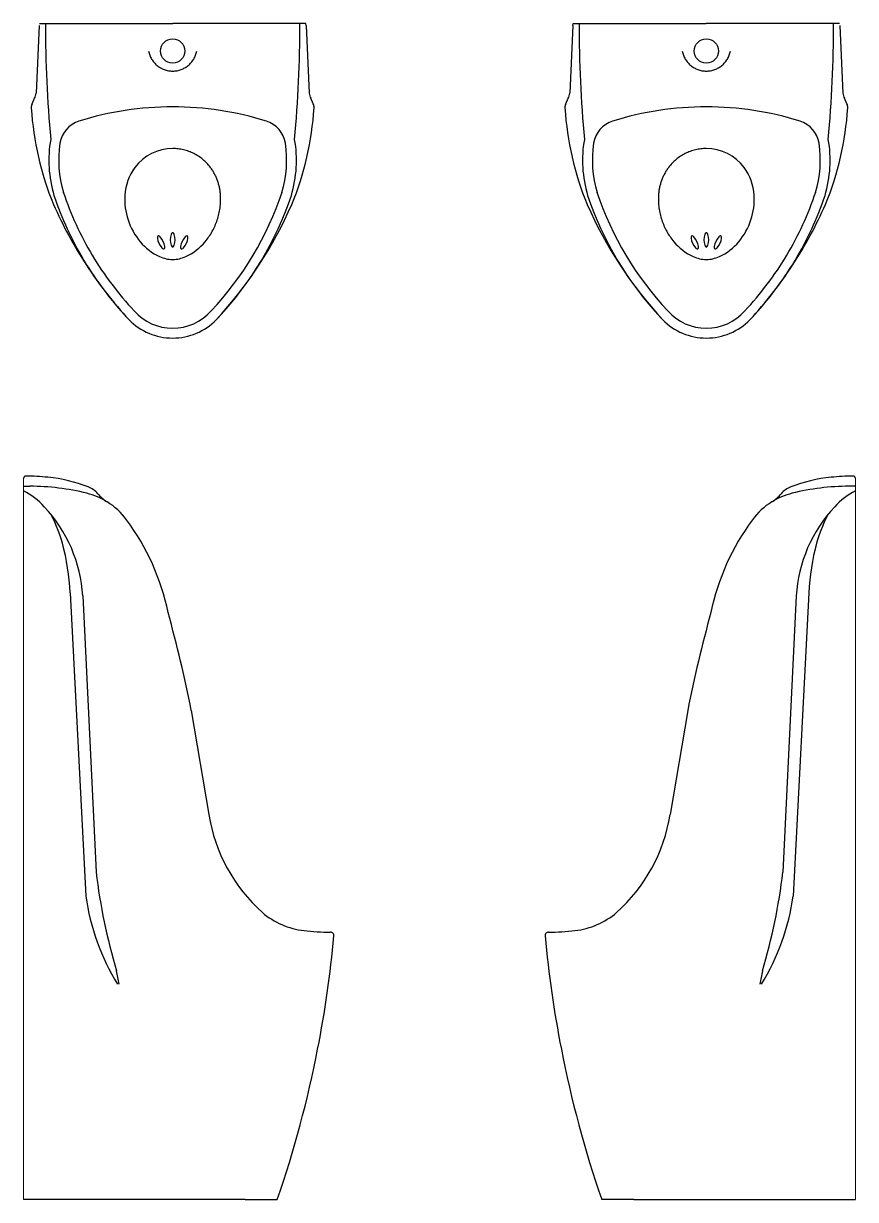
# Model space of a CAD drawing. Extents: x 56 to 5701, y -2170 to 2130.
# Drawn here: x 4642 to 5701, y 255 to 1751 of the extents above; entities that cross this region are included whole.
import ezdxf

# ---------------------------------------------------------------- set-up
doc = ezdxf.new("R2010")
doc.units = 0
doc.header["$LTSCALE"] = 20
doc.header["$MEASUREMENT"] = 0
doc.linetypes.add('Amconstr', pattern=[9999, 9999, 0])
doc.linetypes.add('CENTER', pattern=[2, 1.25, -0.25, 0.25, -0.25])
doc.layers.get('0').update_dxf_attribs({"linetype": 'CONTINUOUS'})
doc.layers.get('DEFPOINTS').update_dxf_attribs({"linetype": 'CONTINUOUS'})
doc.layers.add('AM_CL', color=1, linetype='Amconstr', lineweight=15)

msp = doc.modelspace()

# ---------------------------------------------------------------- linework, layer by layer
at = {"ltscale": 15}
for p, q in [((4662.52082, 1750.69629), (4832.09225, 1750.69629)), ((5001.66368, 1750.69629), (4832.09225, 1750.69629)), ((5001.95192, 1748.21297), (5001.66368, 1750.69629)), ((5341.40741, 1748.21297), (5341.69565, 1750.69629)), ((5341.69565, 1750.69629), (5511.26708, 1750.69629)), ((5680.83851, 1750.69629), (5511.26708, 1750.69629)), ((4662.23258, 1748.21297), (4658.22855, 1662.02443)), ((5001.95192, 1748.21297), (5005.95595, 1662.02443)), ((5341.40741, 1748.21297), (5337.40338, 1662.02443)), ((5681.12675, 1748.21297), (5685.13078, 1662.02443)), ((4653.07554, 1648.76564), (4656.3924, 1655.67576)), ((5011.10897, 1648.76564), (5007.79211, 1655.67576)), ((5332.25036, 1648.76564), (5335.56722, 1655.67576)), ((5690.28379, 1648.76564), (5686.96693, 1655.67576))]:
    msp.add_line(p, q, dxfattribs=at)
at = {"color": 7}
for p, q in [((4642.25418, 1162.19973), (4650.32271, 1162.19973)), ((5701.10515, 1162.19973), (5693.03662, 1162.19973)), ((4701.75418, 1026.69973), (4721.73417, 641.07852)), ((4717.75418, 1022.69973), (4734.57379, 671.5046)), ((5625.60515, 1022.69973), (5608.78554, 671.5046)), ((5641.60515, 1026.69973), (5621.62516, 641.07852)), ((4855.75418, 877.19973), (4878.09034, 744.67188)), ((5487.60515, 877.19973), (5465.26899, 744.67188)), ((4924.25418, 255.19973), (4965.25418, 255.19973)), ((5419.10515, 255.19973), (5378.10515, 255.19973))]:
    msp.add_line(p, q, dxfattribs=at)
at = {"color": 7, "linetype": 'CENTER', "ltscale": 15}
for p, q in [((4924.25418, 255.19973), (4642.25418, 255.19973)), ((5419.10515, 255.19973), (5701.10515, 255.19973))]:
    msp.add_line(p, q, dxfattribs=at)
at = {"ltscale": 15}
for centre in [(4832.09225, 1715.69629), (5511.26708, 1715.69629)]:
    msp.add_circle(centre, 15.5, dxfattribs=at)
for centre, radius, start, end in [((6310.0917, 1752.04436), 1640, 180.04709662, 185.20037304), ((3354.09281, 1752.04436), 1640, 354.79962696, 359.95290338), ((6989.26652, 1752.04436), 1640, 180.04709662, 185.20037304), ((4033.26763, 1752.04436), 1640, 354.79962696, 359.95290338), ((4638.36193, 1664.33038), 20, 334.35899418, 353.37922392), ((5025.82257, 1664.33038), 20, 186.62077608, 205.64100582), ((5317.53676, 1664.33038), 20, 334.35899418, 353.37922392), ((5704.9974, 1664.33038), 20, 186.62077608, 205.64100582), ((4662.09077, 1644.43833), 10, 154.35899418, 186.38322733), ((5002.09374, 1644.43833), 10, 353.61677267, 25.64100582), ((5341.26559, 1644.43833), 10, 154.35899418, 186.38322733), ((5681.26856, 1644.43833), 10, 353.61677267, 25.64100582), ((5040.22983, 1668.02892), 388.86247, 183.64214915, 202.25817789), ((4832.09225, 1244.69629), 400, 90, 107.34418654), ((4832.09225, 1244.69629), 400, 72.65581346, 90), ((4623.95467, 1668.02892), 388.86247, 337.74182211, 356.35785085), ((5719.40466, 1668.02892), 388.86247, 183.64214915, 202.25817789), ((5511.26708, 1244.69629), 400, 90, 107.34418654), ((5511.26708, 1244.69629), 400, 72.65581346, 90), ((5303.1295, 1668.02892), 388.86247, 337.74182211, 356.35785085), ((4723.2817, 1593.10017), 35, 107.34418654, 171.15619449), ((4940.9028, 1593.10017), 35, 8.84380551, 72.65581346), ((5402.45653, 1593.10017), 35, 107.34418654, 171.15619449), ((5620.07763, 1593.10017), 35, 8.84380551, 72.65581346), ((4829.36784, 1576.59411), 154.86256, 170.0335913, 196.71550028), ((4834.81667, 1576.59411), 154.86256, 343.28449972, 9.9664087), ((5508.54266, 1576.59411), 154.86256, 170.0335913, 196.71550028), ((5513.99149, 1576.59411), 154.86256, 343.28449972, 9.9664087), ((4829.36784, 1576.59411), 142.36256, 171.15619449, 196.71550028), ((4832.09225, 1531.69629), 60, 90, 143.13010235), ((4834.81667, 1576.59411), 142.36256, 343.28449972, 8.84380551), ((5508.54266, 1576.59411), 142.36256, 171.15619449, 196.71550028), ((5511.26708, 1531.69629), 60, 36.86989765, 90), ((5513.99149, 1576.59411), 142.36256, 343.28449972, 8.84380551), ((4836.09225, 1528.69629), 65, 143.13010235, 176.82514403), ((5507.26708, 1528.69629), 65, 3.17485597, 36.86989765), ((4856.06156, 1527.58863), 85, 176.82514403, 219.75025761), ((5487.29777, 1527.58863), 85, 320.24974239, 3.17485597), ((4813.94297, 1479.67839), 1, 114.9657445, 151.83564215), ((4813.94297, 1479.67839), 1, 78.09584685, 114.9657445), ((4813.32415, 1476.7429), 4, 41.22594921, 78.09584685), ((4833.89225, 1481.29629), 4, 126.86989765, 163.73979529), ((4832.09225, 1483.69629), 1, 90, 126.86989765), ((4832.09225, 1483.69629), 1, 53.13010235, 90), ((4830.29225, 1481.29629), 4, 16.26020471, 53.13010235), ((4850.86036, 1476.7429), 4, 101.90415315, 138.77405079), ((4850.24154, 1479.67839), 1, 65.0342555, 101.90415315), ((4850.24154, 1479.67839), 1, 28.16435785, 65.0342555), ((5493.11779, 1479.67839), 1, 114.9657445, 151.83564215), ((5493.11779, 1479.67839), 1, 78.09584685, 114.9657445), ((5492.49897, 1476.7429), 4, 41.22594921, 78.09584685), ((5513.06708, 1481.29629), 4, 126.86989765, 163.73979529), ((5511.26708, 1483.69629), 1, 90, 126.86989765), ((5511.26708, 1483.69629), 1, 53.13010235, 90), ((5509.46708, 1481.29629), 4, 16.26020471, 53.13010235), ((5530.03518, 1476.7429), 4, 101.90415315, 138.77405079), ((5529.41636, 1479.67839), 1, 65.0342555, 101.90415315), ((5529.41636, 1479.67839), 1, 28.16435785, 65.0342555), ((4844.52897, 1517.99699), 70, 219.75025761, 245.50855946), ((4816.58776, 1478.26238), 4, 151.83564215, 188.70553979), ((4818.0514, 1466.58943), 4, 331.83564215, 8.70553979), ((4833.89225, 1470.09629), 4, 196.26020471, 233.13010235), ((4832.09225, 1467.69629), 1, 233.13010235, 270), ((4832.09225, 1467.69629), 1, 270, 306.86989765), ((4830.29225, 1470.09629), 4, 306.86989765, 343.73979529), ((4846.13311, 1466.58943), 4, 171.29446021, 208.16435785), ((4819.65553, 1517.99699), 70, 294.49144054, 320.24974239), ((4847.59674, 1478.26238), 4, 351.29446021, 28.16435785), ((5523.7038, 1517.99699), 70, 219.75025761, 245.50855946), ((5495.76259, 1478.26238), 4, 151.83564215, 188.70553979), ((5497.22622, 1466.58943), 4, 331.83564215, 8.70553979), ((5513.06708, 1470.09629), 4, 196.26020471, 233.13010235), ((5511.26708, 1467.69629), 1, 233.13010235, 270), ((5511.26708, 1467.69629), 1, 270, 306.86989765), ((5509.46708, 1470.09629), 4, 306.86989765, 343.73979529), ((5525.30793, 1466.58943), 4, 171.29446021, 208.16435785), ((5498.83036, 1517.99699), 70, 294.49144054, 320.24974239), ((5526.77157, 1478.26238), 4, 351.29446021, 28.16435785), ((4832.09225, 1490.69629), 40, 245.50855946, 270), ((4821.31502, 1468.1089), 4, 221.22594921, 258.09584685), ((4820.69619, 1465.17342), 1, 258.09584685, 294.9657445), ((4820.69619, 1465.17342), 1, 294.9657445, 331.83564215), ((4832.09225, 1490.69629), 40, 270, 294.49144054), ((4843.48831, 1465.17342), 1, 208.16435785, 245.0342555), ((4843.48831, 1465.17342), 1, 245.0342555, 281.90415315), ((4842.86949, 1468.1089), 4, 281.90415315, 318.77405079), ((5511.26708, 1490.69629), 40, 245.50855946, 270), ((5500.48984, 1468.1089), 4, 221.22594921, 258.09584685), ((5499.87102, 1465.17342), 1, 258.09584685, 294.9657445), ((5499.87102, 1465.17342), 1, 294.9657445, 331.83564215), ((5511.26708, 1490.69629), 40, 270, 294.49144054), ((5522.66314, 1465.17342), 1, 208.16435785, 245.0342555), ((5522.66314, 1465.17342), 1, 245.0342555, 281.90415315), ((5522.04431, 1468.1089), 4, 281.90415315, 318.77405079), ((4832.09225, 1428.49629), 65.3, 221.37644771, 270), ((5511.26708, 1428.49629), 65.3, 270, 318.62355229)]:
    msp.add_arc(centre, radius, start, end, dxfattribs=at)
at = {"linetype": 'CENTER', "ltscale": 15}
for centre, radius, start, end in [((4832.09225, 1721.3082), 31.11191, 190.39178839, 349.60821161), ((5511.26708, 1721.3082), 31.11191, 190.39178839, 349.60821161), ((4832.09225, 1531.69629), 60, 36.86989765, 90), ((5511.26708, 1531.69629), 60, 90, 143.13010235), ((4828.09225, 1528.69629), 65, 3.17485597, 36.86989765), ((5515.26708, 1528.69629), 65, 143.13010235, 176.82514403), ((5083.54727, 1667.50886), 424.68014, 198.600082, 223.25131012), ((5083.56705, 1667.51021), 412.20045, 198.57635161, 223.20129922), ((4808.12295, 1527.58863), 85, 320.24974239, 3.17485597), ((5535.23638, 1527.58863), 85, 176.82514403, 219.75025761), ((5259.79228, 1667.51021), 412.20045, 316.79870078, 341.42364839), ((5259.81206, 1667.50886), 424.68014, 316.74868988, 341.399918), ((5169.48029, 1736.5538), 534.63353, 203.8081577, 222.67391554), ((5173.87904, 1736.5538), 534.63353, 317.32608446, 336.1918423)]:
    msp.add_arc(centre, radius, start, end, dxfattribs=at)
for centre, radius, start, end in [((4580.61745, 1667.51021), 412.20045, 316.79870078, 341.42364839), ((4580.63724, 1667.50886), 424.68014, 316.74868988, 341.399918), ((5762.72209, 1667.50886), 424.68014, 198.600082, 223.25131012), ((5762.74188, 1667.51021), 412.20045, 198.57635161, 223.20129922), ((4494.70422, 1736.5538), 534.63353, 317.32608446, 336.1918423), ((5848.65511, 1736.5538), 534.63353, 203.8081577, 222.67391554), ((4853.09225, 1475.69629), 24, 163.73979529, 196.26020471), ((4811.09225, 1475.69629), 24, 343.73979529, 16.26020471), ((5532.26708, 1475.69629), 24, 163.73979529, 196.26020471), ((5490.26708, 1475.69629), 24, 343.73979529, 16.26020471), ((4836.35735, 1481.28951), 24, 188.70553979, 221.22594921), ((4798.28181, 1463.5623), 24, 8.70553979, 41.22594921), ((4865.90269, 1463.5623), 24, 138.77405079, 171.29446021), ((4827.82716, 1481.28951), 24, 318.77405079, 351.29446021), ((5515.53217, 1481.28951), 24, 188.70553979, 221.22594921), ((5477.45664, 1463.5623), 24, 8.70553979, 41.22594921), ((5545.07751, 1463.5623), 24, 138.77405079, 171.29446021), ((5507.00198, 1481.28951), 24, 318.77405079, 351.29446021), ((4832.09225, 1428.49629), 65.3, 270, 318.62355229), ((5511.26708, 1428.49629), 65.3, 221.37644771, 270), ((4832.09225, 1428.49629), 77.8, 224.29358766, 270), ((4832.09225, 1428.49629), 77.8, 270, 315.70641234), ((5511.26708, 1428.49629), 77.8, 224.29358766, 270), ((5511.26708, 1428.49629), 77.8, 270, 315.70641234)]:
    msp.add_arc(centre, radius, start, end)
at = {"color": 7}
for centre, radius, start, end in [((4645.25418, 1172.19137), 3, 89.55120396, 180), ((4642.92782, 875.20048), 300, 84.18781758, 89.55120396), ((4653.0546, 974.6864), 200, 69.05101376, 84.18781758), ((5690.30473, 974.6864), 200, 95.81218242, 110.94898624), ((5700.43151, 875.20048), 300, 90.44879604, 95.81218242), ((5698.10515, 1172.19137), 3, 0, 90.44879604), ((4602.21777, 1075.59523), 90, 42.32873242, 63.58631803), ((4650.32271, 862.19973), 300, 75.97874054, 90), ((4701.20191, 1065.94296), 90, 58.10251737, 75.97874054), ((4713.83582, 1133.44925), 30, 39.9345742, 69.05101376), ((4775.17805, 1184.80225), 50, 219.9345742, 238.10251737), ((5642.15742, 1065.94296), 90, 104.02125946, 121.89748263), ((5568.18128, 1184.80225), 50, 301.89748263, 320.0654258), ((5629.52351, 1133.44925), 30, 110.94898624, 140.0654258), ((5693.03662, 862.19973), 300, 90, 104.02125946), ((5741.14156, 1075.59523), 90, 116.41368197, 137.67126758), ((4701.20191, 1065.94296), 90, 36.53874086, 58.10251737), ((5642.15742, 1065.94296), 90, 121.89748263, 143.46125914), ((4535.11718, 1011.17912), 183, 3.60939141, 43.09206813), ((4518.29806, 1041.88713), 180, 13.5957466, 28.08785382), ((5808.24215, 1011.17912), 183, 136.90793187, 176.39060859), ((5825.06127, 1041.88713), 180, 151.91214618, 166.4042534), ((4532.47647, 940.91607), 300, 11.6897552, 36.53874086), ((5810.88286, 940.91607), 300, 143.46125914, 168.3102448), ((4402.12516, 1011.785), 300, 2.84967738, 15.08526587), ((5941.23417, 1011.785), 300, 164.91473413, 177.15032262), ((3173.64916, 544.37364), 1714.71587, 11.19214402, 15.46838569), ((7169.71017, 544.37364), 1714.71587, 164.53161431, 168.80785598), ((5087.86932, 778.55037), 212.49699, 189.17383821, 228.20407488), ((5255.49001, 778.55037), 212.49699, 311.79592512, 350.82616179), ((5491.05047, 763.42184), 762.04052, 186.9278789, 196.58575641), ((4852.30886, 763.42184), 762.04052, 343.41424359, 353.0721211), ((5001.14982, 678.47951), 281.90769, 187.62396979, 211.9844294), ((5342.20951, 678.47951), 281.90769, 328.0155706, 352.37603021), ((5010.77667, 696.51993), 100, 229.81015277, 263.40916913), ((5332.58266, 696.51993), 100, 276.59083087, 310.18984723), ((5033.73231, 895.19815), 300, 263.40916913, 269.81595261), ((3732.89657, 704.05849), 1309.29117, 348.65696545, 355.01649777), ((5032.75418, 590.69973), 4.5, 355.18256305, 89.81595261), ((5310.60515, 590.69973), 4.5, 90.18404739, 184.81743695), ((6610.46276, 704.05849), 1309.29117, 184.98350223, 191.34303455), ((5309.62702, 895.19815), 300, 270.18404739, 276.59083087), ((4046.7542, 391.33609), 730.5, 10.84816442, 12.21512093), ((6296.60513, 391.33609), 730.5, 167.78487907, 169.15183558), ((3642.184, 712.89536), 1400, 340.91773128, 349.03255524), ((6701.17533, 712.89536), 1400, 190.96744476, 199.08226872)]:
    msp.add_arc(centre, radius, start, end, dxfattribs=at)
at = {"layer": 'AM_CL', "color": 7}
for p, q in [((4642.25418, 1172.19137), (4642.25418, 534.34068)), ((5701.10515, 1172.19137), (5701.10515, 534.34068)), ((4642.25418, 534.34068), (4642.25418, 255.19973)), ((5701.10515, 534.34068), (5701.10515, 255.19973))]:
    msp.add_line(p, q, dxfattribs=at)
at = {"layer": 'DEFPOINTS', "color": 7, "linetype": 'ByBlock'}
for p in [(4642.25418, 255.19973), (4642.25418, 255.19973), (5701.10515, 255.19973), (5701.10515, 255.19973)]:
    msp.add_point(p, dxfattribs=at)

doc.saveas('drawing.dxf')
